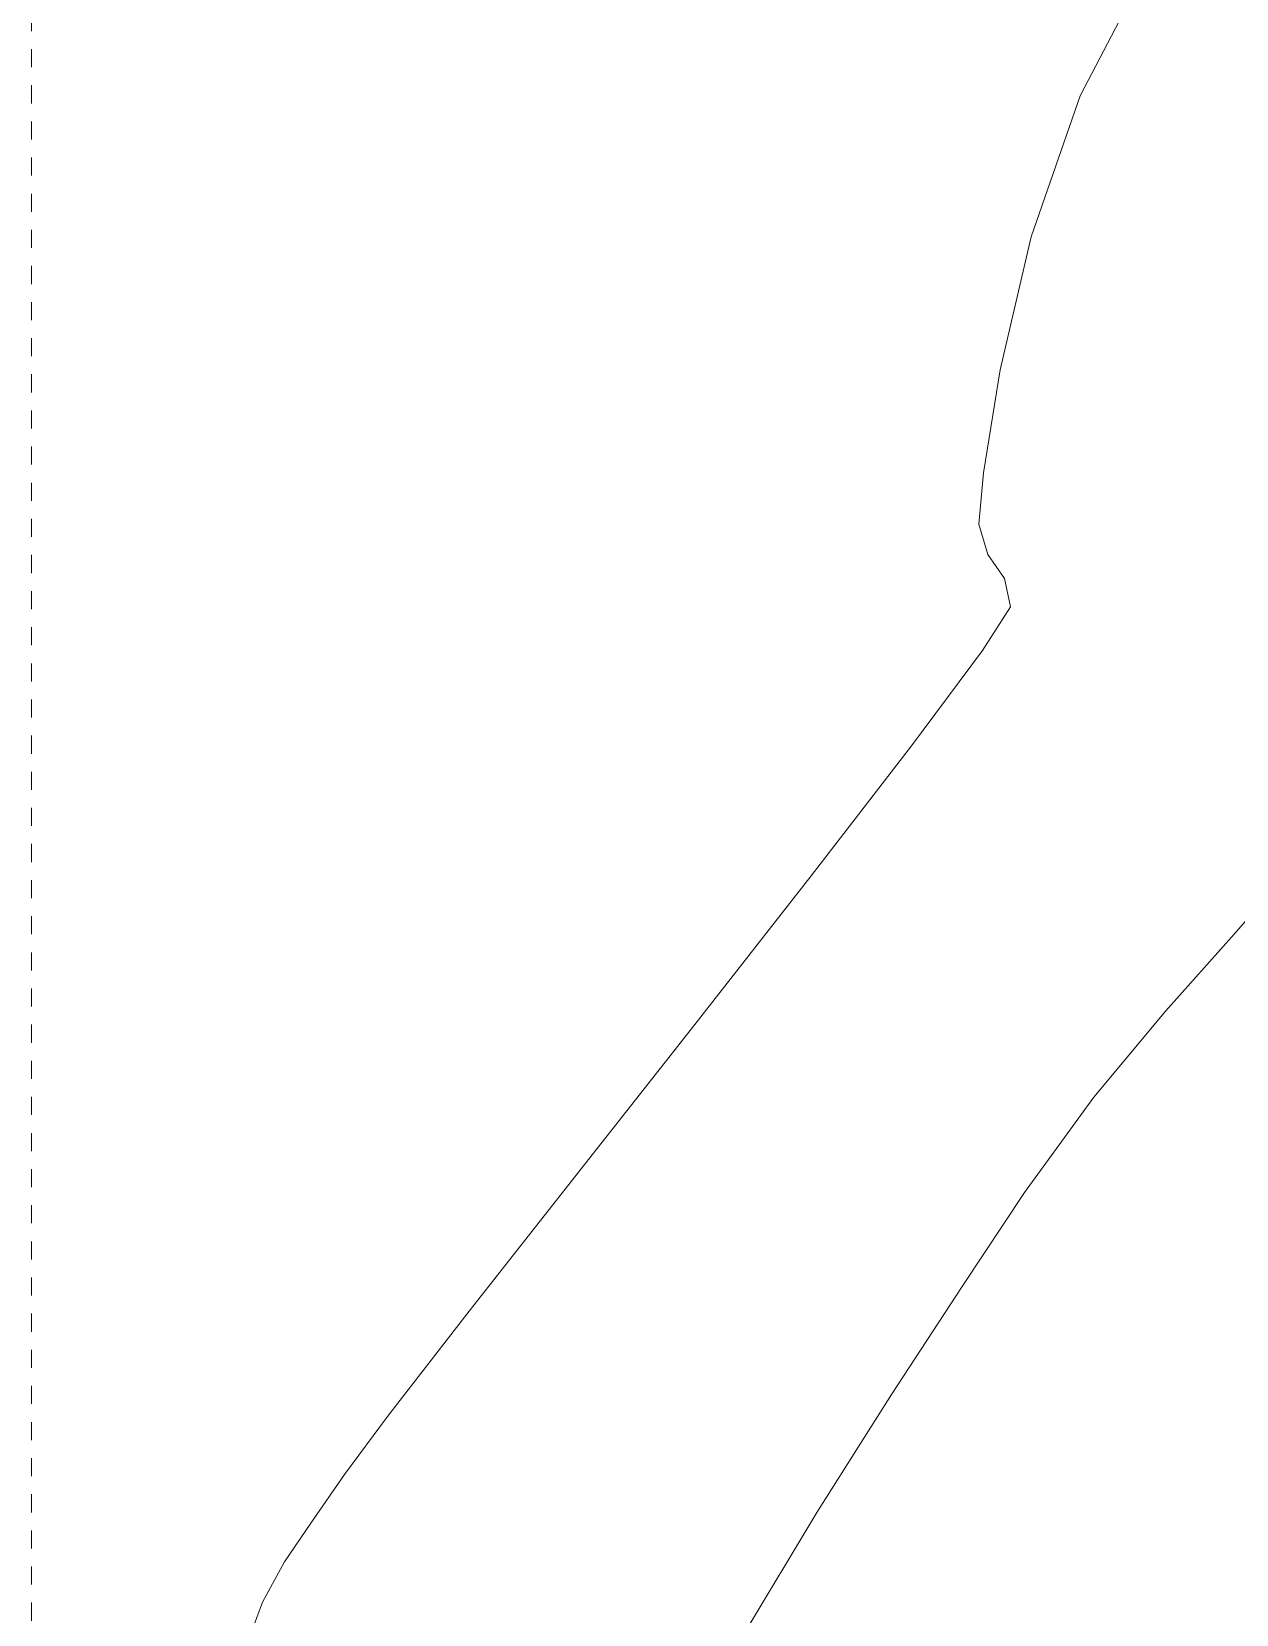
# Model space of a CAD drawing. Header units: metres. Extents: x 48 to 635, y -15 to 39.
# Drawn here: x 48.38 to 55.44, y 13.92 to 23.19 of the extents above; entities that cross this region are included whole.
import ezdxf

# ---------------------------------------------------------------- set-up
doc = ezdxf.new("R2010")
doc.units = ezdxf.units.M
doc.header["$MEASUREMENT"] = 0
doc.linetypes.add('Dashed', pattern=[0.211667, 0.105833, -0.105833])
doc.layers.add('Interior - Furniture', color=7, linetype='Continuous')

msp = doc.modelspace()

# ---------------------------------------------------------------- linework, layer by layer
at = {"layer": 'Interior - Furniture', "color": 8, "linetype": 'Dashed', "lineweight": 13}
msp.add_line((48.3765, 38.7512), (48.3765, 3.7512), dxfattribs=at)
at = {"layer": 'Interior - Furniture', "color": 8, "linetype": 'Continuous', "lineweight": 13}
for p, q in [((54.5196, 22.8137), (54.8356, 23.4201)), ((54.2334, 21.989), (54.5196, 22.8137)), ((54.051, 21.2102), (54.2334, 21.989)), ((53.9544, 20.6058), (54.051, 21.2102)), ((53.9255, 20.3045), (53.9544, 20.6058)), ((53.9793, 20.1283), (53.9255, 20.3045)), ((54.0762, 19.9871), (53.9793, 20.1283)), ((54.1124, 19.821), (54.0762, 19.9871)), ((53.9487, 19.5641), (54.1124, 19.821)), ((53.5323, 19.0063), (53.9487, 19.5641)), ((52.9434, 18.2441), (53.5323, 19.0063)), ((55.4221, 17.9029), (55.7634, 18.2951)), ((52.2618, 17.3738), (52.9434, 18.2441)), ((55.0222, 17.4533), (55.4221, 17.9029)), ((54.6007, 16.9482), (55.0222, 17.4533)), ((51.5676, 16.4916), (52.2618, 17.3738)), ((54.1946, 16.3895), (54.6007, 16.9482)), ((50.9408, 15.6939), (51.5676, 16.4916)), ((53.8294, 15.8383), (54.1946, 16.3895)), ((53.4144, 15.205), (53.8294, 15.8383)), ((50.4614, 15.077), (50.9408, 15.6939)), ((52.9773, 14.5153), (53.4144, 15.205)), ((50.2094, 14.7373), (50.4614, 15.077)), ((50.0125, 14.452), (50.2094, 14.7373)), ((52.5459, 13.795), (52.9773, 14.5153)), ((49.8577, 14.2262), (50.0125, 14.452)), ((49.7293, 13.99), (49.8577, 14.2262)), ((49.6116, 13.6738), (49.7293, 13.99))]:
    msp.add_line(p, q, dxfattribs=at)

doc.saveas('drawing.dxf')
